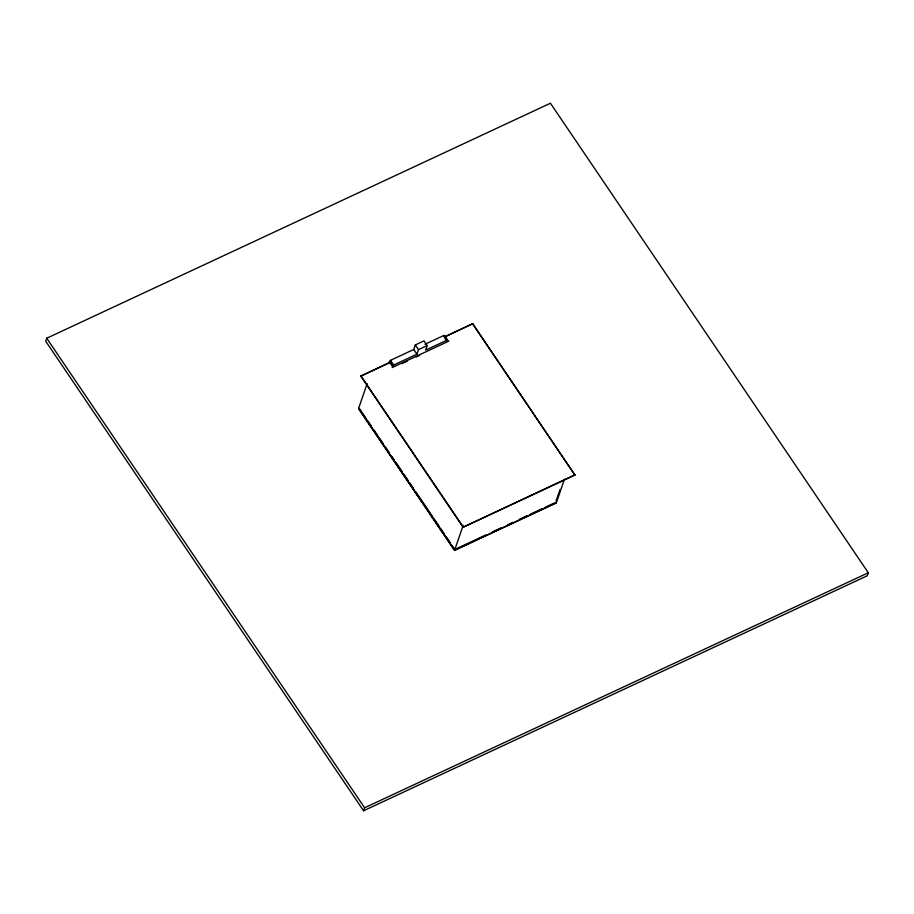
<?xml version="1.0" encoding="UTF-8"?>
<svg xmlns="http://www.w3.org/2000/svg" width="914" height="914" viewBox="0 0 914 914"><rect width="100%" height="100%" fill="white"/><g stroke="black" fill="none" stroke-linecap="round" stroke-linejoin="round"><path stroke-width="1.37" d="M46.728 338.237L45.7 341.23L363.566 810.775L867.272 575.763L868.3 572.77L550.434 103.225L46.728 338.237L364.606 807.782L363.566 810.775M444.455 336.855L472.732 323.67L574.917 475.063L463.09 527.241L360.802 376.134L389.181 362.641M367.165 383.594L358.539 408.638L454.532 550.434L463.158 525.401M427.181 345.583L418.486 349.651L416.91 354.198L393.671 365.04L392.437 366.411L389.261 361.716L390.495 360.344L413.734 349.502L415.299 344.955L424.005 340.888L427.181 345.583L425.616 350.142L447.117 340.111L443.941 335.415L424.964 344.27M443.941 335.415L443.644 336.283L444.695 335.792L447.871 340.488L446.82 340.979L447.117 340.111M445.632 336.558L472.732 323.67M463.09 527.241L575.02 474.766M556.009 501.135L560.053 489.413M564.452 479.233L556.283 502.963L455.823 549.84M360.802 376.134L390.369 362.344M392.14 367.577L448.808 341.128M402.069 363.555L407.233 361.144M416.121 357.008L419.572 355.397M454.829 549.44L485.825 534.976M492.28 531.959L501.318 527.744M507.784 524.727L512.948 522.317M519.403 519.301L527.149 515.69M529.732 514.491L542.653 508.458M545.235 507.259L554.272 503.031M556.398 502.643L454.635 550.137L358.642 408.341L454.646 550.114M364.606 807.782L868.3 572.77M472.629 323.967L574.917 475.063M444.433 337.46L446.021 339.802M415.299 344.955L418.486 349.651M413.734 349.502L416.91 354.198M390.495 360.344L393.671 365.04M390.164 361.304L393.34 366M360.904 375.837L463.192 526.932M359.465 408.569L365.817 417.961M367.417 420.314L371.381 426.175M373.769 429.706L377.745 435.567M379.333 437.92L383.309 443.793M385.685 447.312L388.873 452.007M392.049 456.703L394.425 460.222M396.025 462.564L402.377 471.955M403.965 474.309L407.941 480.181M409.529 482.523L413.505 488.396M415.893 491.915L432.573 516.57M434.161 518.912L438.937 525.961M440.525 528.303L444.501 534.176M446.089 536.518L450.054 542.39M452.441 545.909L454.029 548.263"/></g></svg>
